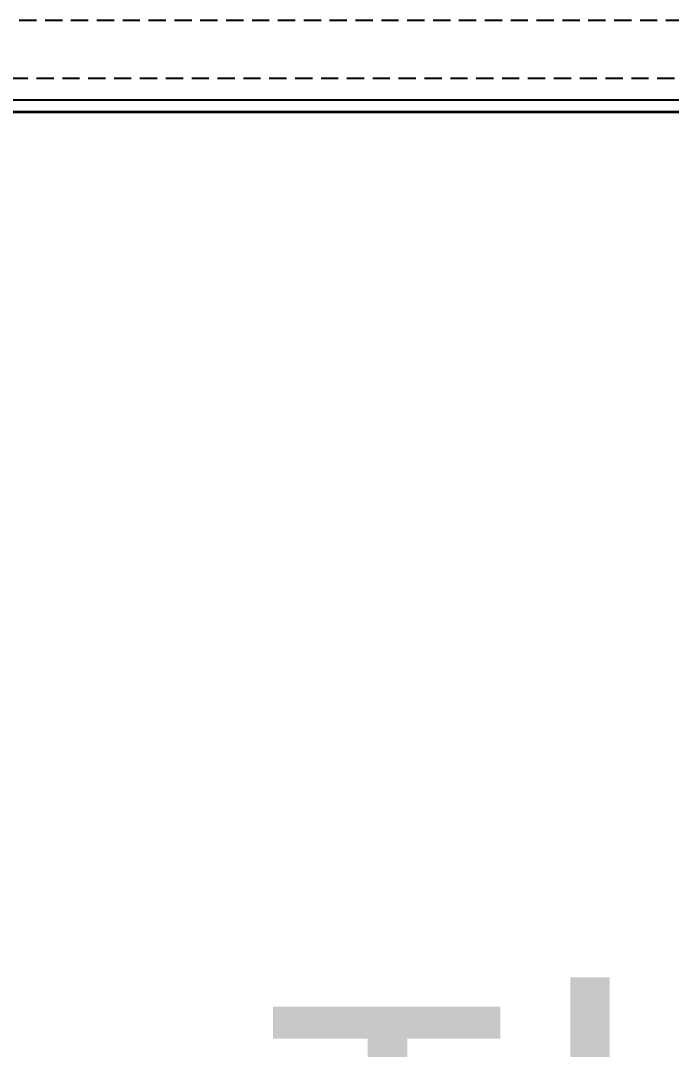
# Model space of a CAD drawing. Header units: millimetres. Extents: x 4003075 to 5615882, y 1445368 to 2591247.
# Drawn here: x 5412856 to 5415687, y 2425297 to 2429768 of the extents above; entities that cross this region are included whole.
import ezdxf

# ---------------------------------------------------------------- set-up
doc = ezdxf.new("R2010")
doc.units = ezdxf.units.MM
doc.linetypes.add('XR-평면도$0$HIDDEN', pattern=[0.375, 0.25, -0.125])
doc.layers.add('A_Text', color=3, linetype='Continuous')
for name, color, linetype, lineweight in [('XR-평면도$0$A-CNTL', 9, 'Continuous', 15), ('XR-평면도$0$A-CONC-LIN1', 9, 'Continuous', 40), ('XR-평면도$0$A-DWXM-SHUT', 9, 'Continuous', 25), ('XR-평면도$0$A-XXXX-STL', 9, 'Continuous', 25)]:
    doc.layers.add(name, color=color, linetype=linetype, lineweight=lineweight)
doc.styles.add('돋움', font='')
doc.styles.get('돋움').set_extended_font_data('DotumChe')

# ---------------------------------------------------------------- blocks, each defined once
blk = doc.blocks.new('XR-평면도$0$중심선(210216)')
at = {"layer": 'XR-평면도$0$A-CNTL', "ltscale": 300}
blk.add_lwpolyline([(-10000, 90000), (186000, 90000)], dxfattribs=at)
blk = doc.blocks.new('XR-평면도$0$셔터(9600)230515')
at = {"layer": 'XR-평면도$0$A-DWXM-SHUT', "ltscale": 20}
for p, q in [((9671.8, 395.9), (279.2, 395.9)), ((129.2, 345), (9671.8, 345))]:
    blk.add_line(p, q, dxfattribs=at)
at = {"layer": 'XR-평면도$0$A-XXXX-STL', "color": 3, "linetype": 'XR-평면도$0$HIDDEN', "ltscale": 300}
blk.add_lwpolyline([(0, 250), (9900, 250), (9900, 0), (0, 0)], close=True, dxfattribs=at)

msp = doc.modelspace()

# ---------------------------------------------------------------- block references
at = {"layer": 'XR-평면도$0$A-CNTL'}
msp.add_blockref('XR-평면도$0$중심선(210216)', (5322575, 2339367.6), dxfattribs=at)
at = {"layer": 'XR-평면도$0$A-CONC-LIN1', "xscale": -1, "rotation": 180}
msp.add_blockref('XR-평면도$0$셔터(9600)230515', (5411125, 2429767.6), dxfattribs=at)
msp.add_blockref('XR-평면도$0$셔터(9600)230515', (5411125, 2429767.6), dxfattribs=at)
msp.add_blockref('XR-평면도$0$셔터(9600)230515', (5411125, 2429767.6), dxfattribs=at)

# ---------------------------------------------------------------- texts
at = {"layer": 'A_Text', "color": 3, "insert": (5408032.8, 2427918.7), "char_height": 1500, "attachment_point": 1, "style": '돋움'}
msp.add_mtext_dynamic_manual_height_columns('#6\\P면    적 : 122M2\\P측정횟수 : 4회\\P측정길이 : 9.9M', width=21611.503, gutter_width=7500, heights=[10868.5], dxfattribs=at)

doc.saveas('drawing.dxf')
